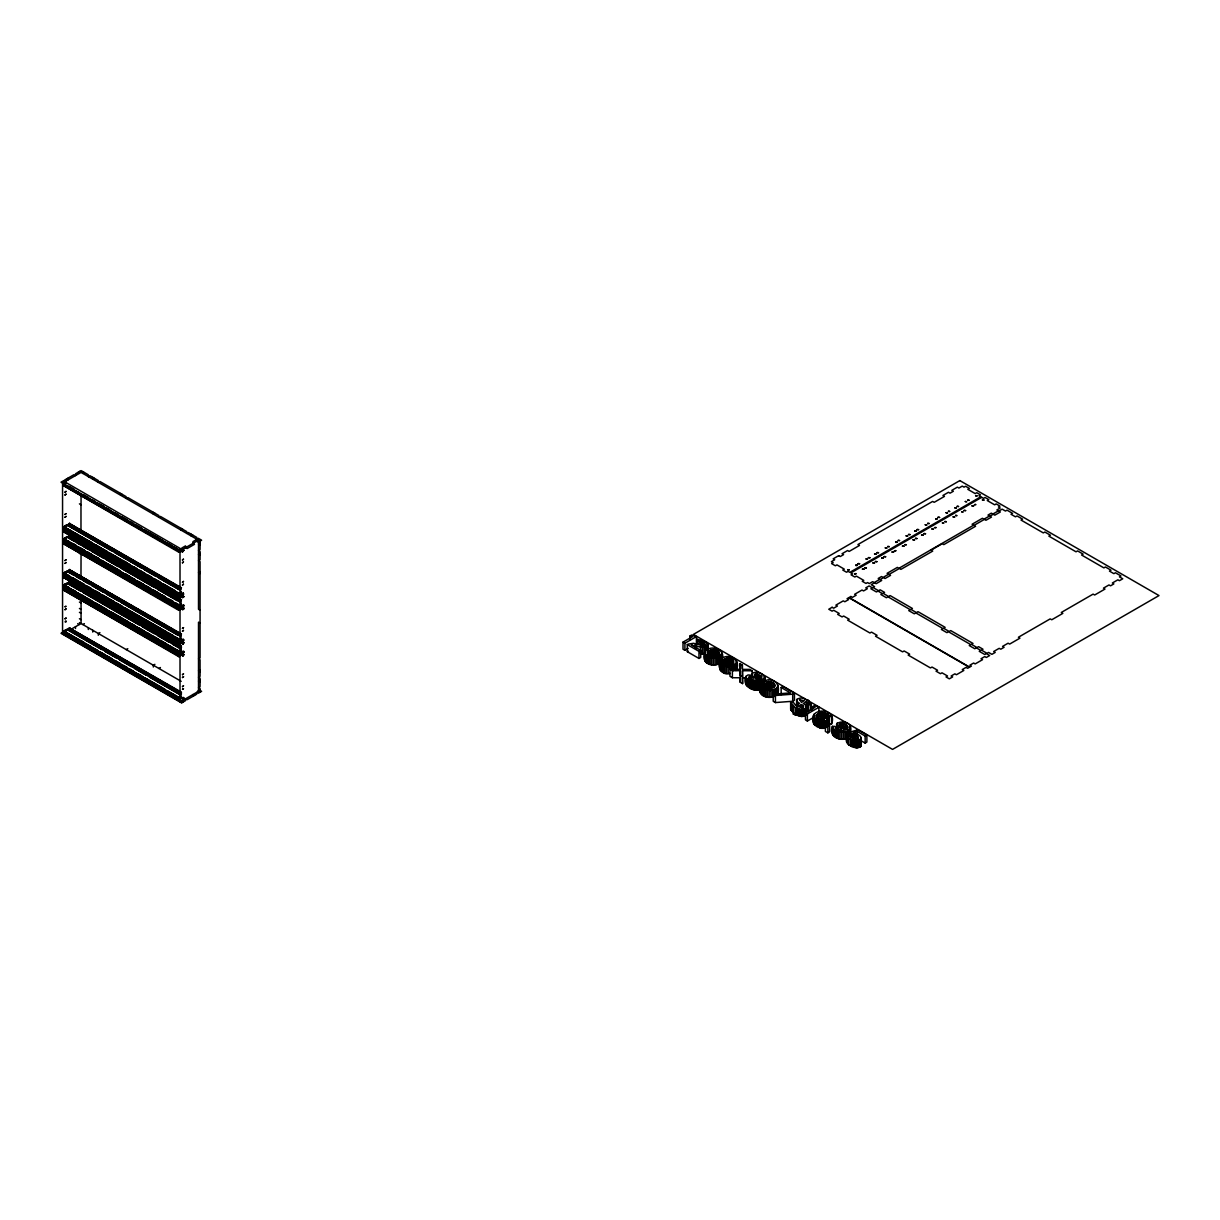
<?xml version="1.0" encoding="UTF-8"?>
<svg xmlns="http://www.w3.org/2000/svg" width="1220" height="1220" viewBox="0 0 1220 1220"><rect width="100%" height="100%" fill="white"/><g stroke="black" fill="none" stroke-linecap="round" stroke-linejoin="round"><path stroke-width="1.5" d="M65.697 526.613C67.466 525.423 65.194 525.972 65.163 526.826M65.834 571.753L65.361 572.881L66.475 572.119M66.475 537.928C66.246 539.27 65.133 536.236 65.209 538.95M66.383 584.319L65.011 584.609L66.475 584.197M65.56 538.63C65.483 537.608 66.536 538.6 65.041 538.066M66.139 630.435C65.194 630.42 66.337 631.579 65.285 630.206M65.316 571.829L66.612 572.378L65.834 572.393M65.438 583.846L66.276 584.929L65.849 584.014M182.634 550.388L183.671 550.479L182.954 550.037M182.847 551.348L183.198 550.052L183.244 551.089M182.985 551.288L182.802 550.189M182.497 608.963L183.671 608.612M183.259 597.251L182.649 596.565L183.488 596.885M183.549 593.683L182.527 594.597L183.107 593.072M182.588 609.237L182.908 608.261M183.198 605.41L182.786 606.797L183.808 605.242M183.137 597.373L183.198 596.168L183.076 597.312M183.183 594.689L183.091 593.438L183.503 594.689M182.588 640.653L183.198 639.615M183.915 654.438C181.277 653.767 183.61 656.314 183.198 654.774M182.786 643.84L183.671 642.864L182.588 643.489L182.786 642.589L183.503 643.184M182.908 639.676L183.183 640.866M182.786 655.46L182.908 654.606M183.061 653.005L183.29 651.571L183.015 652.929M183.381 643.413L183.046 642.467L182.497 643.565M183.32 697.459L182.802 699.258L183.076 697.901M183.198 697.916C182.161 699.685 184.815 698.114 182.512 698.541M182.512 652.441L183.198 652.059M180.819 592.279L180.758 593.53M181.063 606.904L180.606 608.216M181.139 605.745L181.063 604.113M181.063 594.887L181.2 596.397M181.048 608.399L181.2 607.133M180.453 605.029L181.292 605.562L181.2 604.342M180.545 593.393L181.185 592.707M180.469 642.04L181.2 642.681L181.063 641.156M181.2 639.844L180.682 638.624M180.545 607.301L181.155 608.322L180.469 607.468M180.499 596.062L181.139 596.504L180.545 595.284M180.484 653.996L181.292 654.683M181.277 651.434L180.469 651.48L181.063 650.397M181.185 641.72L180.743 642.406L181.2 641.384M181.2 654.759L181.2 653.478M181.185 638.868L180.758 639.692M181.475 654.515L180.819 654.896L181.063 653.249M181.216 651.602L181.2 651.907M182.603 551.318L183.198 550.052M697.428 639.371L697.367 640.805L703.467 642.482L705.297 644.77L702.689 645.548L693.494 643.306L688.446 644.084L687.302 644.617L687.302 651.693L698.984 658.449L700.722 657.443L700.722 650.367L691.298 644.922C703.894 649.787 718.473 644.526 697.428 639.371L697.428 644.678M63.044 482.403L63.669 481.076M66.231 631.396L65.438 630.069M827.297 724.222C829.936 717.558 823.409 713.441 817.69 713.837L822.158 712.51L827.907 714.401L828.99 715.881L829.066 723.75L831.582 723.917C838.155 707.02 806.115 706.609 813.847 723.963L820.663 728.249L826.733 727.181M813.847 723.963L814.136 714.096M66.139 525.957L65.438 525.576M66.063 537.654L65.773 538.66L66.429 538.096M65.3 572.759L65.285 571.966L66.17 572.82M65.102 584.288L65.285 585.188M777.841 686.341L776.561 688.111L776.561 695.202L777.841 693.417C779.656 687.5 777.567 680.928 770.948 680.12C766.236 678.518 761.737 682.453 764.147 687.638M777.841 693.417L777.933 685.381M850.401 727.212C848.22 734.577 834.343 733.479 832.375 726.357L834.907 726.388C836.02 730.871 843.02 731.68 846.39 729.194C820.74 724.314 855.189 714.203 850.401 732.518M66.429 585.02L65.026 584.685M65.102 526.765L65.819 525.469L65.682 526.445M65.163 538.798L65.849 537.745L65.026 538.401M183.915 550.479L183.213 549.534M182.237 597.282L183.107 595.802M183.701 607.774L182.253 608.688L182.649 609.924M182.237 640.729C182.924 637.145 185.165 641.613 182.237 641.095M182.253 652.182L182.863 653.401M183.915 640.027L183 639.188M183.839 642.528L183.198 643.855M183.839 654.621L183.579 655.46M183.915 652.105L182.786 651.419M183.839 697.992L182.237 699.395M180.469 592.707L181.246 593.438L180.758 592.279M181.246 604.617L181.017 605.44L181.185 604.678M180.926 639.676L181.124 638.944M181.216 697.825L181.185 697.169M760.212 688.126L759.968 688.904C753.121 693.067 741.486 684.984 745.938 676.399L748.043 674.934L752.618 675.346L752.298 673.318C757.01 670.115 766.663 674.492 764.757 680.973M65.88 537.791L65.697 538.584M66.139 584.319L65.392 585.447M65.956 621.727C66.81 619.409 63.73 622.642 65.849 621.895M183.488 550.647L182.512 550.815M720.395 662.811C712.388 668.667 699.243 662.323 705.434 651.053C711.504 644.419 726.647 649.238 721.737 660.096M704.855 660.035L705.465 647.073M729.895 673.425C720.074 676.795 714.584 661.27 723.368 657.443C731.634 653.707 741.409 661.255 735.965 670.542L736.56 661.575M719.678 668.591L720.257 666.699M721.737 653.02C719.922 659.807 706.792 659.562 704.855 652.944M180.514 697.26L181.2 698.145L181.063 696.62M182.527 689.376L183.534 688.705L182.573 689.224M855.723 565.104L857.08 564.921M895.602 541.909L897.096 541.909L895.907 542.412M975.588 495.594L977.113 495.778M895.77 550.555L894.336 550.83L895.892 550.861M935.999 527.757L934.444 527.68L935.831 527.375M975.863 504.714L974.353 504.79L975.543 504.287M64.446 481.595C62.022 482.983 65.178 480.497 63.928 482.525M707.463 652.349C717.955 667.386 725.259 640.5 707.463 652.349L707.386 663.482M722.164 661.56C736.682 647.896 736.514 675.102 722.164 661.56L722.209 672.037M808.601 703.986L808.601 700.448L806.039 699.731C802.638 695.766 791.521 699.441 799.664 703.406L795.959 705.541L793.061 702.079L790.636 702.278L790.636 709.354L794.25 713.608L793.351 714.127L793.351 707.051L794.25 706.533L790.636 702.278M764.757 677.436L762.744 679.357L759.252 679.174L760.212 684.588M806.176 708.927L808.662 711.717L808.662 704.641L806.176 701.851L803.217 703.559C811.818 708.042 799.817 711.885 796.126 707.646L793.351 707.051M66.475 525.957L65.026 526.43L66.612 526.461M816.378 715.103L816.18 715.957C816.851 718.748 823.957 721.981 824.598 718.077L821.319 715.637L816.378 715.103L816.378 718.641M846.466 731.405L846.405 741.058L848.662 744.886L856.852 747.875L860.634 746.579L860.679 743.91M181.185 607.453L180.819 608.567L181.475 608.17M827.297 718.915C824.537 723.826 816.409 720.715 813.847 716.887M181.155 604.846L181.109 605.654L181.139 604.357M180.545 697.016L180.545 697.87M63.044 481.793L62.982 482.586M182.253 593.926L183.076 595.055M182.542 597.846L183.808 596.534M183.823 596.885L183 595.741M183.823 606.111C183.93 602.528 180.438 608.444 183.503 606.66M183.397 609.39L183.808 608.551M183.823 608.902L183.808 608.033M182.253 640.103L182.344 641.156M182.268 643.291L182.786 642.178L183.946 642.589M182.268 652.532L182.68 651.693M183.198 654.53L182.649 656.268M182.542 653.356L183.808 651.526M183.808 698.267L183.198 699.319M760.212 681.034L759.968 681.812C755.47 684.969 748.241 681.355 745.847 677.024M65.041 526.095L66.414 526.11L65.102 525.912M65.072 630.481L66.353 631.548M897.112 542.122L895.983 542.442M937.158 518.698L935.679 518.912M855.998 573.949L854.656 574.101M65.255 584.899L65.91 584.166M64.294 482.418L63.821 481.732M66.17 538.63L65.438 537.547M181.292 638.761L181.017 639.6M181.124 641.781L181.094 641.445M64.553 482.358L66.383 482.51M65.804 584.395L66.353 584.044M66.475 630.42L65.255 631.121L66.216 630.267M182.68 550.067L182.649 551.791M182.497 550.327L182.481 551.73M182.359 608.75L183.107 607.834M183.717 652.334L182.969 653.249M66.459 584.959L65.102 584.166M850.294 735.248L849.837 736.163C858.301 744.185 862.692 734.882 850.919 733.555L850.188 732.107L857.828 729.774L866.886 735.004L866.886 742.08L865.148 743.087L860.481 740.387M65.499 482.22L66.109 482.358M66.505 538.569L65.102 537.883M857.218 565.363L855.769 565.409M935.816 519.14L937.219 519.003M855.906 573.568L854.503 573.949M183.397 594.628L183.213 592.92M182.68 605.425L182.268 606.767M182.725 642.757L182.588 643.489M766.892 682.331L771.36 681.797L775.401 685.198L775.279 686.082L770.262 685.518L766.892 682.331L766.892 685.869M839.589 723.826L840 725.778L842.715 727.364L847.732 727.913L847.87 727.029C844.621 721.355 835.364 721.477 839.528 731.131M849.837 729.087L849.837 736.163L848.922 734.257L846.405 733.967C849.074 746.503 873.032 738.588 853.115 732.701L857.37 731.512L865.148 736.011L866.886 735.004M181.2 592.371L181.017 593.545L181.475 592.249M181.094 696.91L180.728 697.657L181.2 696.849M63.699 481.244L64.203 482.22M181.155 607.774C179.553 609.527 179.767 604.678 181.475 604.236M65.483 482.541L64.614 482.159M719.678 661.514C721.676 667.767 731.939 667.843 735.965 663.466M182.573 651.632L183.701 651.266M181.017 592.508L180.148 596.488L181.475 596.153M181.2 595.116L181.109 596.412M181.094 607.194L180.941 608.414M181.2 650.626L181.155 651.648M181.094 653.539L180.774 654.438M976.915 496.037L975.878 496.113M181.094 595.131L180.819 596.534M181.094 650.657L180.819 651.632M63.562 481.015L64.629 480.954M761.707 686.601L764.284 685.594M806.023 715.271L801.342 716.491L793.351 714.127M182.756 551.714L183.808 549.9M182.969 656.101L183.808 654.377M764.147 682.331L767.075 685.747L773.922 687.363C770.552 689.834 763.567 689.041 762.439 684.542L759.923 684.527C761.89 690.947 771.68 691.877 776.561 688.111M857.126 565.47L855.83 565.455M81.054 472.384L62.556 483.074L62.556 634.187L65.392 632.738M181.292 550.784L178.821 552.218L63.699 485.743L179.37 551.516L63.028 483.959L141.215 528.321M84.378 472.521L82.823 473.421L82.762 471.576M63.699 485.103L179.37 551.516M88.374 476.623L89.929 475.724L98.301 480.558L98.301 482.342M94.367 478.286L92.811 479.185L92.75 477.355M98.362 482.388L99.918 481.488L126.163 496.647L126.163 498.431L127.795 497.577L158.875 515.526L158.875 517.326L160.43 516.426L186.736 531.615L186.736 533.414L188.292 532.515L196.725 537.38L196.725 539.179L198.281 538.279L201.62 540.201L198.281 542.122L196.725 541.222L196.725 539.438L192.958 541.619L192.958 543.403L194.514 544.303L187.118 548.573L185.562 547.673L185.562 545.874L181.78 548.054L181.78 549.854L183.335 550.754L181.566 551.775L61 482.174L62.769 481.137L64.325 482.037L64.325 480.253L73.947 474.702L75.503 475.587L75.503 473.802L81.054 470.6L88.313 474.778L88.313 476.578M179.37 594.75L64.248 528.29L179.37 594.75L179.706 593.286L178.821 593.789L63.699 526.689L67.405 524.539L180.88 590.068M181.277 589.016L69.448 524.447L69.296 523.456L181.521 587.796M92.537 542.961L63.913 526.948L179.035 593.667M179.233 589.504L67.115 525.103L111.523 550.738M69.296 523.837L181.277 588.314M179.874 588.482L69.448 525.012L69.692 523.227M122.244 494.374L120.688 495.274L120.612 493.444M181.292 596.9L178.821 598.334L63.699 531.859L179.37 597.632L63.028 529.251L63.913 528.489L179.37 595.009M64.248 528.29L179.706 594.567M63.028 529.693L65.392 528.26L65.011 526.354M63.028 530.075L63.913 529.556M63.699 531.218L179.37 597.632M179.37 606.721L63.913 540.704L179.706 606.538L179.706 605.257L178.821 605.76L63.699 538.66L67.405 536.525L180.88 602.039M181.277 600.987L69.448 536.419L69.296 535.428L69.448 536.983L179.63 600.438M69.189 541.573L63.699 539.301M67.115 537.074L180.88 602.421M69.448 535.717L181.124 600.377M65.392 539.164L65.285 538.477M179.37 606.98L63.913 540.46M64.248 540.262L179.706 606.538M181.292 608.933L178.821 610.351L63.699 543.891L179.37 609.649L63.028 542.092L63.699 540.841M63.028 541.711L65.392 540.246M63.028 542.092L64.248 541.39L67.542 543.296M63.699 543.251L179.37 609.649M69.509 545.584L64.248 543.19M154.879 513.223L153.323 514.108L153.323 512.324M63.699 573.507L179.035 639.844L63.699 573.507L67.405 570.716L180.88 636.23M181.277 635.178L69.448 570.625L69.296 569.633L181.521 633.973M63.913 573.11L69.509 575.84M180.88 636.626L67.115 571.265L73.688 575.077M178.227 633.714L69.448 571.189L179.63 634.796M179.37 641.186L63.913 574.65M64.248 574.467L179.706 640.744L179.706 639.463L63.699 572.866M178.821 641.506L178.15 642.818L179.706 642.178L179.706 643.458L63.028 576.343L63.699 575.047M65.392 574.437L63.028 575.962L178.15 642.437L180.514 640.912M63.028 576.343L169.168 636.855M181.521 646.036L63.699 577.502L179.37 643.641L63.913 577.38M64.248 577.182L64.584 576.343M181.292 655.262L178.821 656.695L63.699 590.221L179.035 656.177L179.706 655.536L179.706 654.255L178.15 654.896L178.15 653.966L179.706 652.807L63.699 584.944L67.405 582.794L180.88 648.308M181.277 647.256L69.448 582.687L69.296 581.696L69.692 583.114L181.521 647.683M179.706 652.807L179.706 651.526L63.913 585.188L64.584 586.347L63.028 588.437L179.37 655.735M180.88 648.704L67.405 583.175L67.115 584.044L69.448 582.687M69.692 583.114L181.277 647.667M63.028 588.055L65.392 586.515M63.028 588.437L133.651 628.315M63.699 589.58L179.37 655.994M182.741 529.312L181.185 530.197L181.185 528.413M192.729 535.077L191.174 535.976L191.174 534.177M179.37 551.257L179.706 549.778L178.15 550.037L180.514 548.664L65.392 482.205L63.028 483.959M198.509 540.201L180.011 550.876L180.011 702.003L198.509 691.328L198.509 622.154L200.065 623.039M200.065 543.144L198.509 544.044L200.065 544.943M179.37 699.228L64.248 632.768L179.37 699.228L179.706 697.764L178.821 698.267L63.699 631.167L67.405 629.017L180.88 694.546M181.277 693.494L69.448 628.925L69.296 627.934L181.521 692.274M82.67 641.735L64.248 631.228L63.699 631.808M69.448 628.925L67.115 630.267L67.405 629.413L180.88 694.927M69.296 628.315L181.277 692.792M62.769 632.265L61 633.287L181.566 702.903L185.562 700.6L185.562 698.801L187.118 699.7L196.725 694.149L196.725 692.35L198.281 693.25L201.62 691.328L199.394 690.047M200.065 553.407L198.509 554.307L200.065 555.207M65.392 631.67L66.414 630.587M181.521 693.905L69.448 629.489L69.692 627.705M179.37 699.487L64.248 633.028M64.248 632.768L179.706 699.045M181.475 696.727L180.148 697.932L180.514 699.212L178.15 700.585L63.028 634.11L63.699 633.348M71.065 629.276L81.054 623.511L81.054 597.876M82.823 624.533L84.378 623.633M200.065 571.707L198.509 572.607L200.065 573.507M99.918 632.616L98.362 633.515L98.301 635.269M181.292 591.73L178.821 593.789M179.035 594.948L178.15 596.534L179.706 595.894L179.37 597.373M180.514 594.735L178.15 596.153L63.028 529.632M181.292 603.702L178.821 605.76M63.028 541.222L178.821 607.301M180.514 606.706L178.15 608.17L63.028 541.604M179.37 609.39L179.706 607.926L178.15 608.567L178.15 607.682M126.239 649.604L127.795 648.704M181.292 637.908L179.035 639.844M181.475 642.437L180.148 642.757L180.819 638.807M63.699 577.502L179.37 643.901M181.292 643.184L179.035 644.099M154.879 664.336L153.323 665.236L153.323 667.035M181.292 649.97L179.035 651.922M181.475 650.504C179.767 651.038 179.797 655.003 180.819 654.469M178.15 654.515L180.514 652.99M158.875 668.438L160.43 667.538M200.065 669.917L198.509 670.817L200.065 671.717M200.065 680.165L198.509 681.065L200.065 681.965M181.292 696.208L178.821 698.267M63.028 633.729L178.821 699.807M689.971 639.524L689.971 635.986L691.618 635.025L696.422 636.596L696.422 643.672M688.202 648.415L684.908 650.321L683.002 649.223L683.002 642.132L692.609 636.596L689.971 635.986M683.002 642.132L684.908 643.23L696.422 636.596M687.302 644.617L698.984 651.358L700.722 650.367M781.166 687.516L782.904 686.509L794.449 693.173L794.449 700.265L792.71 701.256L775.417 702.567L773.221 701.302L773.221 694.226L790.499 692.899L781.166 687.516L781.166 694.592M773.221 694.226L775.417 695.491L792.71 694.18L794.449 693.173M801.479 704.565L797.804 706.685L803.187 707.539L803.568 706.334L801.479 704.565L801.479 708.103M808.601 700.448L807.914 700.844L811.102 704.58L811.102 709.887M812.428 710.223L812.428 706.685L814.091 705.724L816.988 706.197L818.894 707.295L818.894 712.602M812.428 706.685L815.067 707.295L805.459 712.831L807.381 713.944L818.894 707.295M805.383 708.652L805.459 719.922L807.381 721.02L813.953 717.223M825.391 724.345L827.129 723.338L829.585 724.771L829.585 731.847L827.861 732.854L825.391 731.42L825.391 724.345L827.861 725.763L829.585 724.771M182.588 597.068L183.671 596.458M182.512 606.172L183.595 605.593L182.542 606.218M183.671 651.968L182.542 652.502M847.839 737.841C840.397 742.187 828.136 736.361 832.375 726.357M687.302 651.693L688.446 651.175M755.271 673.73L754.524 675.133C755.698 676.856 761.737 680.104 762.027 676.719L755.744 673.638L755.271 677.268M749.598 676.2C746.487 678.716 754.845 682.438 757.422 681.202C759.358 677.908 746.686 672.51 749.598 679.738M183.076 644.068L182.237 643.931M183 697.489L183.946 698.053M65.971 630.374L65.255 631.121M759.984 680.15C756.125 692.03 762.79 699.899 774.014 696.65L774.014 689.574M715.545 649.787L715.545 656.863L711.153 656.879L711.153 649.803M730.368 658.342L730.368 665.418L725.976 665.434L725.976 658.358M700.524 646.63L700.524 653.722L705.465 654.164M808.662 704.641L811.102 704.58M752.191 670.786L749.782 669.399L742.37 669.383L742.339 665.098L739.945 663.711L740.037 669.338L729.987 669.261L732.381 670.649L740.113 670.68L740.174 675.148L742.583 676.536L742.446 670.725L752.191 670.786L752.191 674.324M729.895 666.333L729.987 676.337L732.381 677.725L740.113 677.771L740.174 682.224L742.583 683.612L742.446 670.725M745.694 677.832L742.446 677.817L742.583 683.612M183.503 593.82L182.344 594.979M183.198 642.818L182.588 643.352M828.99 715.881L831.582 716.841M64.782 481.961L66.139 482.571M65.102 572.088L66.459 572.851M180.438 595.634L181.292 596.321M180.453 604.769L181.246 605.41M180.438 607.651L181.292 608.353M180.438 639.067L181.292 639.768L180.514 639.356M180.453 651.053L181.261 651.77L180.484 651.373M180.499 697.108L181.292 697.779M79.422 471.454L200.065 541.101L200.065 549.564L198.509 550.464L200.065 551.348L200.065 559.812L198.509 560.712L200.065 561.612L200.065 657.976L198.509 658.876L200.065 659.761L200.065 676.322L198.509 677.222L200.065 678.122L200.065 686.586L198.509 687.485L200.065 688.37L200.065 692.228L197.838 690.947M77.714 472.521L79.269 473.421L79.269 471.621M66.551 478.972L68.106 479.856L68.106 478.072M68.854 486.292L74.115 489.205M83.646 494.832L88.587 497.684M91.881 499.59L95.16 501.481M98.454 503.387L103.715 506.3M106.674 508.13L109.968 510.036M114.894 512.873L118.523 514.84M121.481 516.67L126.743 519.583M129.701 521.428L133.331 523.38M136.274 525.225L141.55 528.138M144.509 529.968L152.195 534.223M153.064 534.787L158.768 538.02M159.301 538.508L162.595 540.414M167.857 543.327L171.151 545.218M174.109 547.063L177.388 548.954M144.28 530.09L173.133 546.621M173.88 547.185L179.035 549.915M67.878 486.49L71.156 488.396M76.097 491.248L79.391 493.139M82.67 495.046L102.404 506.437M107.345 509.289L127.078 520.681M130.372 522.572L135.298 525.423M138.592 527.33L158.325 538.721M161.619 540.612L179.706 551.059M79.422 503.86L80.977 504.76L80.977 530.456M69.296 523.456L181.124 588.025M69.448 525.012L128.649 559.187M131.943 561.093L179.63 588.62M114.802 552.63L141.124 567.818M144.417 569.725L155.916 576.374M159.21 578.265L178.944 589.657M122.961 560.422L126.255 562.328M95.495 544.791L100.757 547.704M102.068 548.588L107.345 551.501M110.303 553.331L121.817 559.98M125.096 561.886L130.372 564.799M133.331 566.629L136.945 568.596M139.903 570.426L144.829 573.278M148.123 575.169L151.753 577.136M154.696 578.981L159.972 581.879M162.931 583.724L174.765 590.434M63.699 526.689L179.37 593.469M63.699 528.611L179.035 595.207M69.189 532.21L72.468 534.116M77.409 536.968L80.703 538.859M83.982 540.765L88.923 543.601M92.201 545.508L95.495 547.414M100.436 550.25L104.051 552.218M107.009 554.048L113.582 557.845M116.876 559.751L120.17 561.642M131.684 568.291L136.609 571.143M139.903 573.049L145.165 575.962M148.123 577.792L151.417 579.683M156.343 582.535L159.637 584.441M164.578 587.293L167.857 589.184M171.151 591.09L176.076 593.926M68.854 532.408L76.54 536.663M77.073 537.151L83.112 540.46M83.646 540.948L88.923 543.861M91.881 545.706L160.948 585.585M164.243 587.476L175.756 594.125M63.028 529.251L179.706 596.534M66.231 531.661L82.67 541.161M85.964 543.053L107.345 555.405M110.639 557.296L122.137 563.945M125.431 565.851L130.372 568.688M133.651 570.594L136.945 572.485M141.886 575.337L145.165 577.243M150.106 580.079L168.192 590.526M173.133 593.378L178.059 596.229M200.065 610.229L198.509 609.329L198.509 541.482M71.34 536.144L133.834 572.226M137.113 574.132L148.626 580.781M151.921 582.672L156.861 585.524M160.14 587.415L171.654 594.064M174.948 595.97L181.521 599.767M69.296 535.428L181.277 600.286M69.448 536.983L179.63 600.591M68.762 538.02L73.688 540.872M76.982 542.763L80.276 544.669M83.555 546.56L88.496 549.412M91.79 551.318L103.288 557.967M106.582 559.858L118.096 566.507M121.39 568.398L154.284 587.399M157.563 589.29L177.297 600.682M72.803 543.54L76.097 545.432M81.023 548.283L84.317 550.189M87.611 552.08L90.89 553.987M95.831 556.823L99.125 558.729M110.639 565.379L120.505 571.067M125.431 573.918L128.725 575.825M138.592 581.513L143.518 584.365M146.812 586.271L150.106 588.162M153.384 590.068L160.415 594.033M161.619 594.811L164.898 596.702M169.839 599.554L173.133 601.46M176.412 603.351L179.706 605.257M72.468 543.464L75.762 545.37M79.056 547.277L83.982 550.113M87.276 552.019L98.789 558.668M102.068 560.559L120.17 571.006M125.096 573.857L134.963 579.546M138.256 581.452L149.77 588.101M153.064 589.992L157.99 592.844M161.284 594.75L164.578 596.641M167.857 598.547L172.798 601.399M176.076 603.29L179.37 605.44L63.699 538.66M63.913 539.179L179.706 605.898M63.699 540.582L179.035 607.179M72.468 546.133L75.762 548.039M79.391 550.006L84.317 552.843M87.276 554.688L90.57 556.579M95.495 559.431L100.436 562.283M103.715 564.174L107.009 566.08M111.95 568.932L115.229 570.823M118.523 572.729L123.449 575.566M126.743 577.472L131.684 580.323M134.963 582.214L138.256 584.121M143.197 586.972L146.476 588.863M149.77 590.77L154.696 593.606M157.99 595.512L161.284 597.419M166.21 600.255L169.839 602.222M172.798 604.053L177.724 606.904M63.913 541.588L100.101 562.466M103.38 564.372L108.656 567.285M111.615 569.115L115.229 571.082M118.188 572.912L123.128 575.764M126.407 577.67L131.684 580.583M134.642 582.413L146.476 589.123M149.435 590.953L154.696 593.865M157.654 595.711L177.724 607.163M72.803 547.49L84.317 554.124M89.258 556.976L92.537 558.882M95.831 560.773L107.345 567.422M112.27 570.274L117.211 573.125M120.505 575.016L140.239 586.408M143.518 588.314L148.459 591.166M151.753 593.057L171.486 604.449M176.412 607.301L179.706 609.207M79.422 553.392L81.054 554.337L80.977 576.328M69.296 569.633L181.124 634.202M181.277 634.491L69.448 569.923L181.124 634.583M76.982 576.968L80.276 578.875M83.555 580.766L88.496 583.617M91.79 585.508L103.288 592.158M106.582 594.064L118.096 600.713M121.39 602.604L177.297 634.888M72.468 577.67L77.744 580.583M79.056 581.467L84.317 584.38M87.276 586.225L90.89 588.177M95.495 590.968L99.125 592.935M102.068 594.765L113.918 601.475M116.876 603.305L122.137 606.218M125.096 608.063L160.415 628.239M161.284 628.941L166.545 631.853M167.857 632.738L173.133 635.65M176.076 637.496L179.37 639.387M63.699 574.788L179.035 641.384M65.026 576.297L68.32 578.188M69.189 578.493L74.115 581.345M79.834 584.837L83.112 586.744M87.276 588.94L90.57 590.831M95.495 593.683L98.789 595.589M110.303 602.222L113.582 604.129M118.523 606.98L123.449 609.832M126.743 611.723L130.037 613.63M134.963 616.466L138.256 618.372M141.55 620.263L146.476 623.115M149.77 625.021L153.064 626.912M157.99 629.764L161.284 631.67M166.21 634.507L169.504 636.413M172.798 638.304L177.724 641.156M63.028 575.428L179.706 642.818M172.233 638.624L177.388 641.613M69.296 581.696L181.124 646.264M181.277 646.569L69.296 582.092L181.124 646.661M68.762 584.304L80.276 590.938M83.555 592.844L139.476 625.128M142.77 627.019L154.284 633.668M157.563 635.574L169.077 642.223M172.371 644.114L180.59 648.857M66.231 586.012L69.509 587.918M72.803 589.809L76.097 591.715M81.023 594.567L84.317 596.458M87.611 598.364L90.89 600.255M95.831 603.107L105.698 608.811M110.639 611.647L122.595 618.479M123.784 619.241L128.725 622.093M132.019 624L135.298 625.89M138.592 627.797L143.518 630.649M146.812 632.539L150.106 634.446M153.384 636.337L158.325 639.188M161.619 641.079L164.898 642.986M176.412 649.635L179.706 651.526M63.699 584.944L179.37 651.724M63.913 585.188L179.706 652.166M72.468 592.478L75.762 594.369M80.703 597.221L85.629 600.072M97.142 606.721L100.436 608.612M103.715 610.518L108.656 613.37M111.95 615.261L115.229 617.167M120.17 620.004L123.449 621.91M128.39 624.762L131.684 626.653M134.963 628.559L139.903 631.411M149.77 637.099L154.696 639.951M159.637 642.803L162.931 644.694M167.857 647.545L179.37 654.454L63.028 587.506M134.413 628.88L179.035 654.393M63.028 587.887L178.821 654.515M66.231 590.022L69.509 591.929M72.803 593.82L84.317 600.469M89.258 603.32L92.537 605.212M97.478 608.063L117.211 619.455M120.505 621.361L148.459 637.496M153.384 640.347L164.898 646.996M168.192 648.887L171.486 650.794M176.412 653.645L179.706 655.536M79.422 602.07L80.977 602.97M79.422 608.475L80.977 609.375M79.422 612.318L80.977 613.218M79.422 618.723L80.977 619.623M79.422 622.581L181.185 681.324M77.714 623.633L79.269 624.533M194.514 695.43L192.958 694.531L192.958 696.33M69.296 627.934L181.124 692.502M69.448 629.489L163.19 683.612M166.484 685.503L179.63 693.097M67.115 629.581L101.656 649.513M104.935 651.419L116.449 658.053M119.743 659.959L131.257 666.608M134.535 668.499L146.049 675.148M149.343 677.054L180.59 695.095M81.465 640.973L84.759 642.864M85.629 643.565L90.89 646.478M92.201 647.362L97.478 650.275M100.436 652.12L105.698 655.033M107.009 655.918L112.27 658.83M115.229 660.66L120.505 663.573M123.449 665.403L127.078 667.37M130.037 669.2L133.331 671.107M138.256 673.958L141.886 675.926M144.829 677.756L164.898 689.208M167.857 691.054L179.706 697.764M63.699 631.167L179.37 697.947M63.913 631.67L179.706 698.404M63.699 633.088L179.035 699.685M183.335 701.881L181.78 700.981L181.78 702.766M826.885 720.791L828.99 722.972M777.674 691.481L777.933 692.457M736.377 667.691L736.56 668.651M831.582 723.917L831.476 715.728M865.148 736.011L865.148 743.087M861.076 737.582L861.045 746M860.634 739.503L860.634 746.579M859.932 740.006L859.932 747.082M859.017 740.418L859.017 747.509M857.995 740.692L857.995 747.768M857.66 736.407L857.66 739.961M857.37 731.512L857.37 735.05M856.852 740.799L856.852 747.875M856.12 735.355L856.12 740.677M855.616 740.738L855.616 747.829M854.976 734.775L854.976 740.098M854.305 740.54L854.305 747.616M853.741 734.287L853.741 739.595M853.024 740.174L853.024 747.265M852.384 733.876L852.384 739.183M851.728 739.671L851.728 746.762M850.919 733.555L850.919 737.093M850.462 739.015L850.462 746.091M850.142 726.236L850.188 735.645M849.013 729.957L849.013 737.033M848.662 737.81L848.662 744.886M847.839 730.765L847.839 734.303M847.519 726.144L847.519 729.682M847.397 736.575L847.397 743.651M846.695 725.259L846.695 728.797M846.634 735.294L846.634 742.37M845.384 724.375L845.384 729.682M844.987 731.847L844.987 738.939M843.828 723.628L843.828 728.935M843.386 732.091L843.386 739.167M842.334 723.246L842.334 728.553M841.647 732.122L841.647 739.213M841.007 723.216L841.098 731.893M840.458 723.338L840.458 726.876M839.97 723.536L839.97 727.089M840 731.985L840 739.061M838.46 726.891L838.46 730.429M838.445 731.649L838.445 738.74M837.621 726.205L837.621 729.743M837.194 723.018L837.194 728.325M837.027 725.519L837.027 730.826M836.966 731.146L836.966 738.237M836.768 723.567L836.691 730.139M836.6 724.161L836.6 729.484M835.593 730.46L835.593 737.551M834.19 729.514L834.19 736.605M833.199 728.523L833.199 735.599M832.589 727.471L832.589 734.547M829.066 716.674L829.066 723.75M828.609 715.133L828.609 722.209M827.907 714.401L827.907 721.493M827.861 725.763L827.861 732.854M827.19 718.229L827.145 724.848M826.885 713.715L826.855 724.588M826.062 720.593L826.062 727.684M825.376 713.029L825.376 718.336M825.147 721.02L825.147 728.096M823.957 717.177L823.957 720.715M824.156 721.294L824.156 728.37M823.729 712.632L823.729 716.17M823.058 721.401L823.058 728.477M822.707 716.292L822.707 719.83M822.158 712.51L822.158 716.048M821.884 721.355L821.884 728.447M821.319 715.637L821.319 720.959M820.724 712.587L820.724 716.125M820.663 721.172L820.663 728.249M819.81 715.225L819.81 720.547M819.413 720.822L819.413 727.898M818.147 715.042L818.147 718.58M818.162 720.318L818.162 727.394M816.881 719.647L816.881 726.739M815.509 718.732L815.509 725.824M814.487 717.817L814.487 724.893M813.664 714.996L813.572 723.018M810.736 703.726L810.736 709.049M807.64 703.193L807.64 710.284M807.381 713.944L807.381 721.02M806.511 707.112L806.389 712.983M806.176 701.851L806.374 713.578M805.978 705.831L806.023 713.502M804.483 709.079L804.483 716.155M803.507 709.354L803.507 716.43M802.836 705.511L802.836 709.049M802.455 709.461L802.455 716.536M801.342 709.415L801.342 716.491M800.137 709.201L800.137 716.277M798.871 708.835L798.871 715.926M797.666 701.988L797.666 705.526M797.544 708.317L797.544 715.408M797.041 701.332L797.041 706.654M796.935 699.197L796.935 706.273M796.599 699.67L796.645 706.044M796.126 707.646L796.126 714.737M795.257 708.149L795.257 715.24M792.71 694.18L792.71 701.256M792.817 705.434L792.817 712.526M791.734 704.367L791.734 711.443M791.018 703.315L791.018 710.391M777.369 687.256L777.369 694.332M775.371 688.934L775.371 694.241M775.417 695.491L775.417 702.567M774.227 683.429L774.227 686.967M772.931 682.529L772.931 686.082M772.534 690.017L772.534 697.093M771.36 681.797L771.36 687.104M770.918 690.261L770.918 697.337M770.308 687.028L770.308 690.581M769.866 681.4L769.866 686.723M769.195 690.291L769.195 697.382M768.554 681.37L768.646 690.047M768.005 681.492L768.005 686.814M767.517 681.705L767.517 685.243M767.533 690.154L767.533 697.23M767.121 681.995L767.075 689.285M765.992 685.061L765.992 688.598M765.977 689.818L765.977 696.894M765.169 684.374L765.169 687.912M764.62 676.795L764.65 683.307M764.574 683.673L764.574 688.995M764.513 689.315L764.513 696.391M764.284 678.518L764.238 688.309M763.674 678.976L763.674 686.052M763.125 688.629L763.125 695.72M762.744 679.357L762.744 686.433M762.439 684.542L762.439 688.095M761.707 679.525L761.707 684.832M761.737 687.683L761.737 694.775M761.25 675.941L761.25 679.479M760.731 686.692L760.731 693.768M760.533 679.464L760.533 684.771M760.121 685.625L760.121 692.716M759.831 675.011L759.831 678.564M759.252 682.438L759.252 689.529M758.398 682.819L758.398 689.91M758.23 674.202L758.23 679.509M757.757 679.814L757.757 683.352M757.437 683.032L757.437 690.108M756.873 673.745L756.873 677.283M756.796 678.869L756.796 682.407M756.354 683.078L756.354 690.169M755.744 673.638L755.744 677.192M755.104 677.756L755.165 690.047M753.884 682.682L753.884 689.773M753.167 676.764L753.167 682.071M752.542 682.239L752.542 689.33M751.52 676.216L751.52 681.522M751.154 681.644L751.154 688.721M750.803 676.093L750.803 679.631M750.163 676.093L750.163 679.631M749.705 680.867L749.705 687.943M748.363 680.028L748.363 687.104M747.311 679.22L747.311 686.311M746.548 678.457L746.548 685.533M745.938 676.399L746.061 684.786M742.339 665.098L742.339 668.636M740.113 670.68L740.174 682.224M739.945 663.711L739.945 670.802M736.377 660.615L736.422 669.643M735.218 664.29L735.218 669.597M734.165 665.022L734.165 670.344M733.662 660.249L733.662 663.787M733.098 659.669L733.098 664.976M732.869 665.647L732.869 670.954M732.305 659.12L732.305 666.196M732.381 670.649L732.381 677.725M731.451 666.074L731.451 669.627M731.375 658.663L731.375 665.739M729.301 658.144L729.301 665.22M728.172 658.083L728.172 665.159M728.203 666.41L728.203 673.501M727.044 658.159L727.044 665.236M726.51 666.318L726.51 673.394M724.954 658.693L724.954 665.769M724.954 666.029L724.954 673.12M724.009 659.166L724.009 664.473M723.506 665.586L723.506 672.662M723.201 659.7L723.201 665.022M722.636 660.294L722.636 663.832M722.286 660.904L722.286 664.442M721.157 654.911L721.157 660.218M721.111 664.198L721.111 671.274M720.395 655.735L720.334 670.451M719.815 660.523L719.846 669.551M719.342 656.467L719.342 663.543M719.175 652.303L719.175 655.841M718.839 651.678L718.839 655.231M718.275 651.099L718.275 656.421M718.046 657.092L718.046 664.168M717.482 650.565L717.482 655.872M716.552 650.107L716.552 657.183M716.628 657.519L716.628 664.61M715.072 657.778L715.072 664.854M714.478 649.589L714.478 656.665M713.38 657.854L713.38 664.93M713.349 649.528L713.349 656.604M712.221 649.604L712.221 656.68M711.687 657.748L711.687 664.839M710.131 650.138L710.131 657.214M710.131 657.473L710.131 664.564M709.186 650.596L709.186 655.918M708.683 657.016L708.683 664.107M708.378 651.144L708.378 656.451M707.89 644.236L707.798 650.839M707.813 651.724L707.813 655.277M707.585 643.535L707.585 648.842M707.371 646.082L707.371 651.404M707.02 642.848L707.02 649.924M706.7 646.585L706.7 650.123M706.288 655.643L706.288 662.719M705.511 654.82L705.511 661.896M704.992 651.968L705.023 660.996M704.657 643.306L704.657 646.844M704.016 647.256L704.016 654.332M703.467 642.482L703.467 646.02M702.384 647.103L702.384 654.179M702.156 641.827L702.156 645.38M700.707 641.339L700.707 646.646M699.106 641.003L699.106 644.541M698.984 651.358L698.984 658.449M696.33 645.227L696.33 648.765M694.973 644.907L694.973 648.445M684.908 643.23L684.908 650.321M179.035 551.699L178.821 552.218M179.035 597.815L178.821 598.334M179.035 609.847L178.821 610.351M179.035 653.203L63.699 586.866L178.821 653.325M179.035 656.177L178.821 656.695M92.75 630.267L92.75 632.067M88.313 627.705L88.313 629.505M81.054 494.603L81.054 504.79M75.503 626.714L75.503 628.513M69.692 569.404L69.692 571.036M64.584 483.959L63.913 484.98M64.584 528.092L64.248 526.75M64.584 530.075L64.248 531.158M64.584 540.063L64.248 538.721M64.584 574.269L64.248 572.927M64.584 632.57L64.248 631.228M64.248 586.789L179.37 653.264L63.913 586.988M64.995 495L65.987 494.161L64.995 495M65.011 517.234L66.002 516.411L65.011 517.234M65.026 563.411L66.017 562.572L65.026 563.411M65.041 609.71L66.032 608.871L65.041 609.71M182.451 562.801L183.442 561.978L182.451 562.801M182.466 585.051L183.457 584.212L182.466 585.051M182.481 631.213L183.473 630.389L182.481 631.213M182.497 677.512L183.549 676.795L182.497 677.512M65.011 492.148L66.017 491.401L65.011 492.148M65.026 514.382L66.032 513.635L65.026 514.382M65.026 560.559L66.032 559.812L65.026 560.559M65.041 606.858L66.109 606.233L65.102 606.66M65.041 618.814L66.048 618.067L65.041 618.814M182.466 559.949L183.473 559.217L182.466 559.949M182.481 582.199L183.488 581.452L182.481 582.199M182.481 628.376L183.503 627.629L182.481 628.376M182.497 674.66L183.503 673.913L182.497 674.66M182.497 686.616L183.503 685.869L182.497 686.616M847.641 569.694L849.196 569.816L847.641 569.694M858.056 563.609L859.597 563.731L858.056 563.609M868.396 557.631L869.936 557.738L868.396 557.631M876.966 552.584L878.507 552.706L876.966 552.584M887.672 546.514L889.212 546.636L887.672 546.514M898.164 540.46L899.704 540.582L898.24 540.353M908.503 534.482L910.044 534.604L908.503 534.482M917.059 529.526L918.599 529.648L917.059 529.526M927.627 523.395L929.167 523.517L927.627 523.395M938.028 517.295L939.583 517.417L938.028 517.295M948.367 511.317L949.907 511.439L948.443 511.211M957.12 506.391L958.661 506.513L957.197 506.285M967.658 500.2L969.198 500.322L967.658 500.2M862.418 569.115L863.958 569.221L862.418 569.115M872.94 562.923L874.496 563.045L872.94 562.923M881.694 557.997L883.234 558.104L881.694 557.997M892.034 552.019L893.574 552.126L892.034 552.019M902.434 546.072L903.974 546.194L902.434 546.072M913.018 539.804L914.558 539.911L913.018 539.804M921.557 534.985L923.098 535.107L921.557 534.985M931.897 529.022L933.437 529.129L931.973 528.9M942.389 522.968L943.929 523.075L942.465 522.861M953.11 516.883L954.65 517.005L953.11 516.883M961.68 511.851L963.22 511.958L961.756 511.744M972.004 505.873L973.56 505.98L972.004 505.873M982.42 499.925L983.961 500.047L982.42 499.925M865.986 558.989L867.511 559.172L866.078 558.882M874.557 553.941L876.082 554.139L874.557 553.941M885.278 547.871L886.787 548.07L885.278 547.871M906.109 535.839L907.619 536.038L906.109 535.839M914.649 530.883L916.174 531.081L914.649 530.883M925.233 524.753L926.743 524.951L925.233 524.753M945.973 512.674L947.482 512.873L945.973 512.674M954.711 507.749L956.236 507.947L954.711 507.749M965.249 501.572L966.774 501.755L965.34 501.466M864.858 567.681L866.368 567.864L864.858 567.681M875.396 561.505L876.905 561.688L875.396 561.505M884.134 556.564L885.644 556.747L884.134 556.564M904.874 544.654L906.399 544.837L904.965 544.547M915.457 538.371L916.967 538.554L915.457 538.371M923.997 533.567L925.522 533.75L923.997 533.567M944.829 521.535L946.354 521.718L944.829 521.535M955.55 515.465L957.059 515.648L955.641 515.358M964.12 510.417L965.63 510.6L964.12 510.417M799.771 699.777L801.448 702.384L804.346 700.692L799.771 699.777M959.835 480.588L693.387 634.415L892.552 749.4L1159 595.573L959.835 480.588M838.704 555.649L833.153 558.851L834.709 559.751L831.384 561.673L833.153 562.694L831.598 563.594L835.38 565.775L836.935 564.875L844.316 569.145L842.776 570.045L846.543 572.226L848.098 571.326L849.867 572.348L980.758 496.799L978.974 495.762L980.529 494.878L976.747 492.697L975.207 493.597L967.811 489.327L969.366 488.427L965.584 486.246L964.029 487.146L962.26 486.109L958.92 488.046L957.364 487.146L951.813 490.349L953.369 491.248L950.044 493.17L948.489 492.27L942.938 495.472L944.494 496.372L934.2 502.32L932.644 501.42L857.934 544.547L859.49 545.447L849.135 551.425L847.595 550.525L842.044 553.727L843.584 554.627L840.26 556.549L838.704 555.649M981.703 497.348L850.828 572.912L852.612 573.934L851.057 574.833L854.823 577.014L856.379 576.114L863.775 580.384L862.22 581.269L866.002 583.45L867.542 582.565L869.326 583.587L872.651 581.665L874.206 582.565L879.757 579.347L878.202 578.463L881.541 576.526L883.097 577.426L888.648 574.223L887.092 573.324L897.386 567.376L898.942 568.276L973.652 525.149L972.096 524.249L982.435 518.271L983.991 519.171L989.542 515.968L987.986 515.069L991.326 513.147L992.866 514.047L998.418 510.844L996.877 509.945L1000.202 508.023L998.418 507.001L999.973 506.102L996.206 503.921L994.651 504.821L987.254 500.551L988.81 499.651L985.043 497.47L983.488 498.37L981.703 497.348M832.101 607.301L828.761 609.237L832.101 611.159L833.656 610.259L839.207 613.462L837.652 614.361L842.09 616.923L843.645 616.024L849.196 619.226L847.641 620.126L869.952 633.012L871.507 632.112L877.058 635.315L875.502 636.215L902.587 651.861L904.142 650.962L909.693 654.164L908.137 655.064L930.463 667.935L932.019 667.05L937.57 670.253L936.014 671.153L940.452 673.714L942.008 672.815L947.559 676.017L946.003 676.917L949.328 678.838L952.668 676.917L951.112 676.017L954.879 673.837L956.434 674.736L963.83 670.466L962.275 669.567L966.057 667.386L967.597 668.285L969.381 667.264L848.815 597.647L847.046 598.684L848.601 599.584L844.819 601.75L843.264 600.865L835.868 605.135L837.423 606.02L833.656 608.2L832.101 607.301M850.843 596.488L849.059 597.51L969.625 667.126L971.394 666.089L969.854 665.205L973.621 663.024L975.177 663.924L982.573 659.654L981.017 658.754L984.784 656.573L986.339 657.473L989.679 655.552L986.339 653.63L984.784 654.515L979.233 651.312L980.788 650.412L976.351 647.85L974.795 648.75L969.244 645.548L970.8 644.648L948.489 631.762L946.933 632.661L941.382 629.459L942.938 628.559L915.854 612.928L914.298 613.812L908.747 610.61L910.303 609.71L887.977 596.839L886.421 597.739L880.886 594.521L882.426 593.637L877.988 591.059L876.433 591.959L870.882 588.757L872.437 587.857L869.113 585.936L865.773 587.857L867.328 588.757L863.562 590.938L862.006 590.038L854.61 594.308L856.165 595.207L852.384 597.388L850.843 596.488M874.587 582.779L871.263 584.7L874.587 586.622L873.032 587.521L878.583 590.724L880.138 589.824L884.576 592.386L883.021 593.286L888.572 596.488L890.127 595.589L912.438 608.475L910.882 609.375L916.433 612.577L917.989 611.678L945.149 627.354L943.594 628.254L949.145 631.457L950.7 630.572L973.011 643.443L971.455 644.343L977.006 647.545L978.562 646.661L983 649.223L981.46 650.107L987.01 653.325L988.551 652.425L991.89 654.347L995.215 652.425L993.659 651.526L999.211 648.323L1000.766 649.223L1004.106 647.301L1002.55 646.402L1008.101 643.199L1009.657 644.084L1019.951 638.151L1018.395 637.252L1050.191 618.891L1051.747 619.775L1062.849 613.37L1061.293 612.471L1093.105 594.109L1094.66 595.009L1105 589.046L1103.444 588.147L1108.995 584.944L1110.551 585.829L1113.875 583.907L1112.335 583.007L1117.886 579.805L1119.426 580.705L1122.766 578.783L1119.426 576.862L1120.982 575.962L1115.431 572.759L1113.875 573.659L1109.438 571.097L1110.993 570.197L1105.442 566.995L1103.887 567.895L1081.576 555.008L1083.131 554.109L1077.58 550.906L1076.025 551.806L1048.864 536.129L1050.42 535.229L1044.869 532.027L1043.313 532.911L1021.003 520.04L1022.558 519.14L1017.007 515.938L1015.452 516.822L1011.014 514.26L1012.569 513.376L1007.019 510.158L1005.463 511.058L1002.138 509.137L998.799 511.058L1000.354 511.958L994.803 515.16L993.248 514.26L989.923 516.182L991.479 517.082L985.928 520.284L984.372 519.4L974.033 525.362L975.588 526.262L943.777 544.623L942.221 543.723L931.119 550.144L932.736 551.074L900.878 569.389L899.323 568.505L889.014 574.437L890.569 575.337L885.019 578.539L883.463 577.655L880.138 579.576L881.694 580.476L876.143 583.678L874.587 582.779"/></g></svg>
